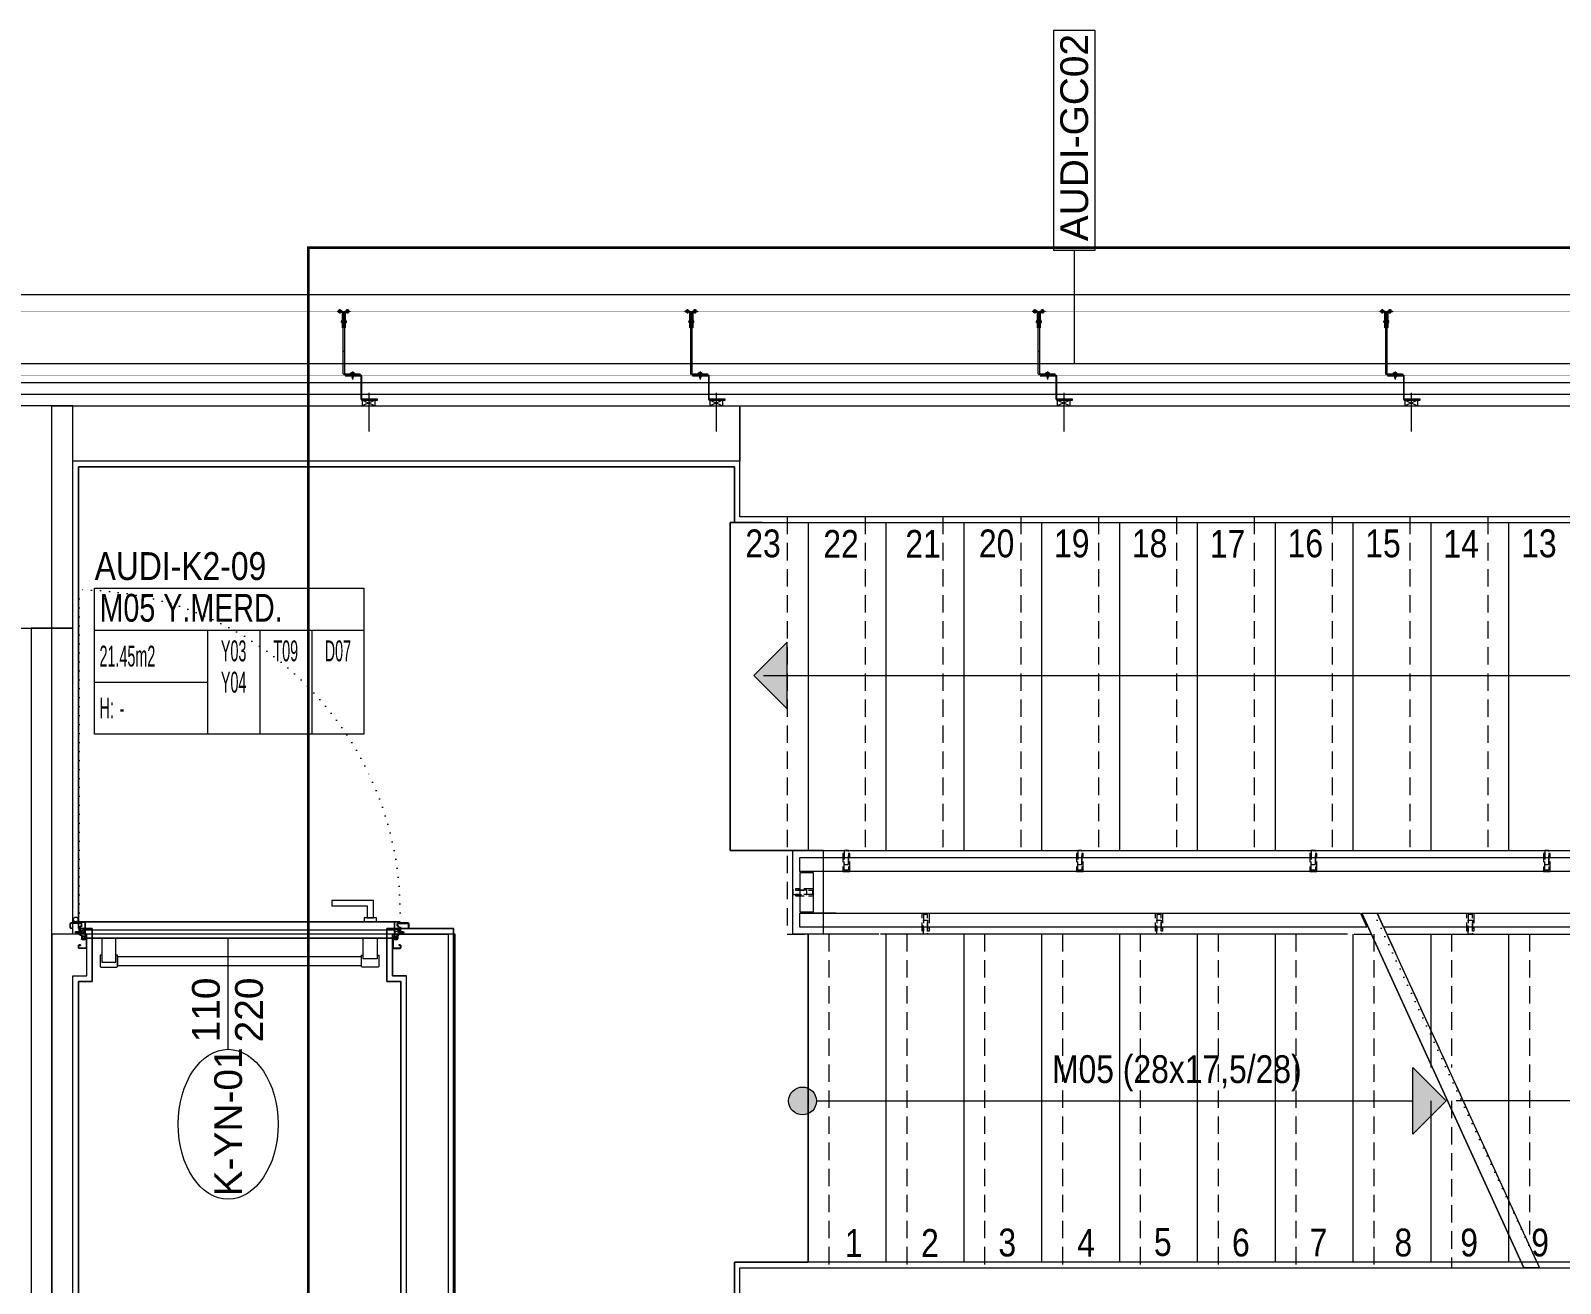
# Model space of a CAD drawing. Extents: x -1299 to 23780, y -3010 to 8106.
# Drawn here: x 15937 to 16488, y 2509 to 2960 of the extents above; entities that cross this region are included whole.
import ezdxf
from ezdxf.enums import TextEntityAlignment as Align

# ---------------------------------------------------------------- set-up
doc = ezdxf.new("R2010")
doc.units = 0
doc.header["$LTSCALE"] = 25
doc.header["$MEASUREMENT"] = 0
for name, pattern in [('DOT2', [0.125, 0, -0.125]), ('HIDDEN', [0.375, 0.25, -0.125]), ('HIDDEN2', [4.7625, 3.175, -1.5875])]:
    doc.linetypes.add(name, pattern=pattern)
doc.layers.get('0').update_dxf_attribs({"color": 9, "lineweight": 9})
for name, color, linetype, lineweight in [('00', 9, 'Continuous', 9), ('01', 9, 'Continuous', 9), ('06B', 9, 'Continuous', 9), ('06C', 9, 'Continuous', 9), ('06D', 9, 'Continuous', 9), ('10', 9, 'Continuous', 9), ('14', 9, 'Continuous', 9), ('19', 9, 'Continuous', 9), ('19D', 9, 'DOT2', 9), ('20', 9, 'DOT2', 9), ('21', 9, 'Continuous', 9), ('22', 8, 'Continuous', 9), ('33', 9, 'BATTING', 9), ('35', 9, 'Continuous', 9), ('40B', 9, 'Continuous', 9)]:
    doc.layers.add(name, color=color, linetype=linetype, lineweight=lineweight)
doc.styles.add('Arial', font='arial.ttf', dxfattribs={"height": 2.5})
doc.styles.add('MuuM_TEXT-STANDART', font='ARIALN.TTF')
doc.linetypes.add('BATTING', pattern='A,0.0001,-0.1,[134,ltypeshp.shx,S=0.1,R=0,X=-0.1,Y=0],-0.2,[134,ltypeshp.shx,S=0.1,R=180,X=0.1,Y=0],-0.1', length=0.4001)

# ---------------------------------------------------------------- blocks, each defined once
blk = doc.blocks.new('0_wallno')
blk.add_lwpolyline([(-7.84, 1.5), (7.94, 1.5), (7.94, -1.5), (-7.84, -1.5)], close=True)
blk.add_lwpolyline([(7.94, 0), (16.13, 0)])
at = {"style": 'Arial'}
blk.add_attdef('GENISLIK', text='', height=2, dxfattribs=at).set_placement((8.44, 0), align=Align.BOTTOM_LEFT)
blk.add_attdef('DUVARNO', text='', height=2, dxfattribs=at).set_placement((0, 0), align=Align.MIDDLE_CENTER)
blk.add_attdef('YUKSEKLIK', text='', height=2, dxfattribs=at).set_placement((8.44, -0.5), align=Align.TOP_LEFT)
blk = doc.blocks.new('0_doorno')
blk.add_lwpolyline([(4.5, 0), (12.5, 0)])
blk.add_ellipse((-0.89, 0), major_axis=(-5.39, 0), ratio=0.666667)
at = {"style": 'Arial'}
blk.add_attdef('YUKSEKLIK', text='', height=2, dxfattribs=at).set_placement((5, 12.3), align=Align.TOP_LEFT)
blk.add_attdef('KAPINO', text='', height=2, dxfattribs=at).set_placement((0, 0), align=Align.MIDDLE)
blk.add_attdef('GENISLIK', text='', height=2, dxfattribs=at).set_placement((5, -3.79), align=Align.BOTTOM_LEFT)
blk = doc.blocks.new('KAPI KODLARI 2. KAT')
at = {"layer": '22'}
ref = blk.add_blockref('0_wallno', (16312.73, 2920.66), dxfattribs=dict(at, xscale=-5, yscale=5, zscale=5, rotation=90))
ref.add_attrib('DUVARNO', 'AUDI-GC02', dxfattribs={"layer": '0', "height": 10, "rotation": 90, "style": 'Arial'}).set_placement((16312.73, 2921.4), align=Align.MIDDLE_CENTER)
ref = blk.add_blockref('0_doorno', (16008.38, 2571.06), dxfattribs=dict(at, xscale=5, yscale=5, zscale=5, rotation=90))
ref.add_attrib('KAPINO', 'K-YN-01', dxfattribs={"layer": '0', "height": 10, "rotation": 90, "style": 'Arial'}).set_placement((16008.38, 2567.48), align=Align.MIDDLE)
ref.add_attrib('GENISLIK', '110', dxfattribs={"layer": '0', "height": 10, "rotation": 90, "style": 'Arial'}).set_placement((16008.38, 2596.06), align=Align.BOTTOM_LEFT)
ref.add_attrib('YUKSEKLIK', '220', dxfattribs={"layer": '0', "height": 10, "rotation": 90, "style": 'Arial'}).set_placement((16010.88, 2596.06), align=Align.TOP_LEFT)
blk = doc.blocks.new('p-kolon_80x80')
blk.add_lwpolyline([(-40, -40), (40, -40), (40, 40), (-40, 40)], close=True)
blk = doc.blocks.new('*U11')
at = {"ltscale": 15}
for p, q in [((-24.9, 0.9), (-25.7, 0)), ((-24.9, -0.9), (-25.7, 0)), ((-22.9, 1.5), (-24.9, 0.9)), ((-22.9, 1.5), (-22.9, -1.5)), ((-21.2, -2.7), (-18.1, 2.8)), ((-21, -2.7), (-17.9, 2.7)), ((-19.7, -2.7), (-16.6, 2.8)), ((-19.5, -2.7), (-16.4, 2.7)), ((-18.5, 1.5), (-18.3, 2)), ((-18.2, -2.7), (-15.1, 2.8)), ((-18, -2.7), (-14.9, 2.7)), ((-17, 1.5), (-16.8, 2)), ((-16.7, -2.7), (-13.6, 2.8)), ((-16.5, -2.7), (-13.4, 2.7)), ((-15.5, 1.5), (-15.3, 2)), ((-15.2, -2.7), (-12.1, 2.8)), ((-15, -2.7), (-11.9, 2.7)), ((-14, 1.5), (-13.8, 2)), ((-13.7, -2.7), (-10.6, 2.8)), ((-13.5, -2.7), (-10.4, 2.7)), ((-12.5, 1.5), (-12.3, 2)), ((-12.2, -2.7), (-9.1, 2.8)), ((-12, -2.7), (-8.9, 2.7)), ((-11, 1.5), (-10.8, 2)), ((-10.7, -2.7), (-7.6, 2.8)), ((-10.5, -2.7), (-7.4, 2.7)), ((-9.5, 1.5), (-9.3, 2)), ((-9.2, -2.7), (-6.1, 2.8)), ((-9, -2.7), (-5.9, 2.7)), ((-8, 1.5), (-7.8, 2)), ((-7.7, -2.7), (-4.6, 2.8)), ((-7.5, -2.7), (-4.4, 2.7)), ((-6.5, 1.5), (-6.3, 2)), ((-6.2, -2.7), (-3.1, 2.8)), ((-6, -2.7), (-2.9, 2.7)), ((-5, 1.5), (-4.8, 2)), ((-4.7, -2.7), (-1.6, 2.8)), ((-4.5, -2.7), (-1.4, 2.7)), ((-3.5, 1.5), (-3.3, 2)), ((-2, 1.5), (-1.8, 2)), ((-0.5, 4.2), (-1.5, 1.5)), ((0, 0.5), (-0.6, 0.5)), ((-24.9, -0.9), (-22.9, -1.5)), ((-8.6, -1.5), (-22.9, -1.5)), ((-21.2, -2.7), (-20.9, -1.5)), ((-20.3, -1.5), (-19.1, -1.5)), ((-19.7, -2.7), (-19.4, -1.5)), ((-18.8, -1.5), (-17.6, -1.5)), ((-18.2, -2.7), (-17.9, -1.5)), ((-17.3, -1.5), (-16.1, -1.5)), ((-16.7, -2.7), (-16.4, -1.5)), ((-15.8, -1.5), (-14.6, -1.5)), ((-15.2, -2.7), (-14.9, -1.5)), ((-14.3, -1.5), (-13.1, -1.5)), ((-13.7, -2.7), (-13.4, -1.5)), ((-12.8, -1.5), (-11.6, -1.5)), ((-12.2, -2.7), (-11.9, -1.5)), ((-11.3, -1.5), (-10.1, -1.5)), ((-10.7, -2.7), (-10.4, -1.5)), ((-9.8, -1.5), (-8.6, -1.5)), ((-9.2, -2.7), (-8.9, -1.5)), ((-8.3, -1.5), (-7.1, -1.5)), ((-7.7, -2.7), (-7.4, -1.5)), ((-6.8, -1.5), (-5.6, -1.5)), ((-6.2, -2.7), (-5.9, -1.5)), ((-5.3, -1.5), (-4.1, -1.5)), ((-4.7, -2.7), (-4.4, -1.5)), ((-3.8, -1.5), (-2.1, -1.5)), ((-0.5, -4.2), (-1.5, -1.5)), ((0, -0.5), (-0.6, -0.5))]:
    blk.add_line(p, q, dxfattribs=at)
for p, q in [((-6.9, 1.5), (-22.9, 1.5)), ((-17.4, 1.5), (-18.6, 1.5)), ((-15.9, 1.5), (-17.1, 1.5)), ((-14.4, 1.5), (-15.6, 1.5)), ((-12.9, 1.5), (-14.1, 1.5)), ((-11.4, 1.5), (-12.6, 1.5)), ((-9.9, 1.5), (-11.1, 1.5)), ((-8.4, 1.5), (-9.6, 1.5)), ((-6.9, 1.5), (-8.1, 1.5)), ((-5.4, 1.5), (-6.6, 1.5)), ((-3.9, 1.5), (-5.1, 1.5)), ((-2.4, 1.5), (-3.6, 1.5)), ((-1.5, 1.5), (-2.1, 1.5)), ((0, 0.5), (0, 4.1)), ((-1.5, -1.5), (-2.1, -1.5)), ((0, -0.5), (0, -4.1))]:
    blk.add_line(p, q)
for centre, radius, start, end in [((-26, 3.9), 3.92, 274.361, 322.10246), ((-26, -3.9), 3.92, 37.89754, 85.639), ((-18, 2.8), 0.0971, 330.32042, 150.32042), ((-16.5, 2.8), 0.0971, 330.32042, 150.32042), ((-15, 2.8), 0.0971, 330.32042, 150.32042), ((-13.5, 2.8), 0.0971, 330.32042, 150.32042), ((-12, 2.8), 0.0971, 330.32042, 150.32042), ((-10.5, 2.8), 0.0971, 330.32042, 150.32042), ((-9, 2.8), 0.0971, 330.32042, 150.32042), ((-7.5, 2.8), 0.0971, 330.32042, 150.32042), ((-6, 2.8), 0.0971, 330.32042, 150.32042), ((-4.5, 2.8), 0.0971, 330.32042, 150.32042), ((-3, 2.8), 0.0971, 330.32042, 150.32042), ((-1.5, 2.8), 0.0971, 330.32042, 150.32042), ((-0.6, 0), 0.486, 90, 270), ((-0.3, 4.1), 0.25, 0, 150.08641), ((-21.1, -2.7), 0.0971, 150.32042, 330.32042), ((-19.6, -2.7), 0.0971, 150.32042, 330.32042), ((-18.1, -2.7), 0.0971, 150.32042, 330.32042), ((-16.6, -2.7), 0.0971, 150.32042, 330.32042), ((-15.1, -2.7), 0.0971, 150.32042, 330.32042), ((-13.6, -2.7), 0.0971, 150.32042, 330.32042), ((-12.1, -2.7), 0.0971, 150.32042, 330.32042), ((-10.6, -2.7), 0.0971, 150.32042, 330.32042), ((-9.1, -2.7), 0.0971, 150.32042, 330.32042), ((-7.6, -2.7), 0.0971, 150.32042, 330.32042), ((-6.1, -2.7), 0.0971, 150.32042, 330.32042), ((-4.6, -2.7), 0.0971, 150.32042, 330.32042), ((-0.3, -4.1), 0.25, 209.91359, 0)]:
    blk.add_arc(centre, radius, start, end, dxfattribs=at)
blk = doc.blocks.new('conta')
at = {"ltscale": 10}
for p, q in [((-2649.88, 5344.46), (-2649.78, 5344.3)), ((-2649.87, 5345.53), (-2649.81, 5345.61)), ((-2649.78, 5344.3), (-2649.74, 5344.3)), ((-2649.72, 5345.4), (-2649.28, 5345.4)), ((-2649.25, 5345.41), (-2649.09, 5345.51)), ((-2648.83, 5344.87), (-2648.56, 5345.24)), ((-2648.77, 5345.12), (-2648.63, 5345.3)), ((-2648.56, 5345.31), (-2648.56, 5345.31)), ((-2648.97, 5344.05), (-2648.78, 5343.8)), ((-2648.87, 5344.09), (-2648.7, 5343.86)), ((-2648.71, 5343.79), (-2648.71, 5343.79))]:
    blk.add_line(p, q, dxfattribs=at)
for centre, radius, start, end in [((-2653.03, 5345), 3.19, 350.46739, 8.93723), ((-2649.87, 5344.47), 0.02, 170.46739, 213.74513), ((-2649.83, 5345.5), 0.05, 140.63452, 188.93723), ((-2649.74, 5345.58), 0.0696, 22.24275, 159.25804), ((-2650.94, 5345.01), 1.24, 340.33821, 16.77718), ((-2649.74, 5344.58), 0.03, 160.33821, 273.26661), ((-2649.72, 5345.37), 0.03, 90, 196.77718), ((-2649.56, 5341.55), 3.01, 80.43616, 93.26661), ((-2649.28, 5345.45), 0.05, 270, 303.00619), ((-2649.22, 5344.14), 0.231, 353.95711, 81.90038), ((-2649.08, 5345.49), 0.03, 4.79721, 123.00619), ((-2649.06, 5344.54), 0.03, 260.43616, 338.70659), ((-2650.22, 5344.99), 1.27, 338.70659, 23.04177), ((-2649.01, 5345.57), 0.05, 18.79511, 42.1429), ((-2651.17, 5344.83), 2.33, 7.58966, 18.79511), ((-2658.2, 5345.19), 9.36, 353.68569, 357.8537), ((-2648.81, 5345.15), 0.05, 187.58966, 322.73473), ((-2648.79, 5344.84), 0.05, 142.73473, 180.2669), ((-2648.59, 5345.27), 0.05, 52.73473, 142.73473), ((-2648.59, 5345.27), 0.05, 322.73473, 52.73473), ((-2648.89, 5344.11), 0.1, 173.95711, 217.26527), ((-2648.79, 5344.15), 0.1, 173.68569, 217.26527), ((-2648.74, 5343.83), 0.05, 217.26527, 307.26527), ((-2648.74, 5343.83), 0.05, 307.26527, 37.26527)]:
    blk.add_arc(centre, radius, start, end, dxfattribs=at)
for points, knots in [([(-2649.74, 5344.31), (-2649.74, 5344.34), (-2649.7, 5344.52), (-2649.59, 5344.33), (-2649.34, 5344.36), (-2649.23, 5344.37), (-2649.18, 5344.37)], [0, 0, 0, 0, 0.1008757, 0.3841126, 0.5436166, 0.6906785, 0.6906785, 0.6906785, 0.6906785]), ([(-2648.98, 5345.6), (-2649, 5345.63), (-2649.09, 5345.71), (-2649.23, 5345.44), (-2649.32, 5345.74), (-2649.39, 5345.46), (-2649.51, 5345.75), (-2649.59, 5345.5), (-2649.65, 5345.57), (-2649.68, 5345.61)], [0.0086373, 0.0086373, 0.0086373, 0.0086373, 0.1097304, 0.3133405, 0.4430081, 0.5658764, 0.7165186, 0.8527974, 0.9648495, 0.9648495, 0.9648495, 0.9648495])]:
    blk.add_open_spline(points, degree=3, knots=knots, dxfattribs=at)
blk = doc.blocks.new('p-yn_sackasa')
at = {"layer": '10', "linetype": 'Continuous'}
for p, q in [((0, 6.16), (0, 6.9)), ((0.01, 6.9), (0.01, 6.15)), ((0.14, 6.9), (0.14, 6.16)), ((0.15, 6.9), (0.15, 6.16)), ((2.69, 7.16), (0.26, 7.16)), ((2.69, 7.15), (0.26, 7.15)), ((2.69, 7.02), (0.26, 7.02)), ((0.26, 7.01), (2.69, 7.01)), ((0.26, 6.05), (0.76, 6.05)), ((0.75, 6.04), (0.26, 6.04)), ((0.26, 5.91), (0.75, 5.91)), ((0.76, 5.9), (0.26, 5.9)), ((0.75, 5.91), (0.75, 6.04)), ((0.76, 5.9), (0.76, 6.05)), ((2.8, 3.29), (2.8, 6.9)), ((2.81, 3.29), (2.81, 6.9)), ((2.94, 3.29), (2.94, 6.9)), ((2.95, 3.29), (2.95, 6.9)), ((-2.19, 0), (-2.19, -0.15)), ((0.67, -0.71), (0.67, 2.27)), ((0.69, -0.71), (0.69, 2.27)), ((0.81, -0.71), (0.81, 2.27)), ((0.83, -0.71), (0.83, 2.27)), ((0.92, 2.33), (0.95, 2.32)), ((0.93, 2.34), (0.95, 2.33)), ((1.01, 2.46), (0.99, 2.47)), ((0.99, 2.46), (1.01, 2.45)), ((1.11, 2.52), (1.11, 3.73)), ((1.12, 2.52), (1.12, 3.73)), ((1.25, 3.73), (1.25, 2.52)), ((1.26, 2.52), (1.26, 3.73)), ((1.37, 3.98), (2.49, 3.98)), ((2.49, 3.97), (1.37, 3.97)), ((1.37, 3.84), (2.49, 3.84)), ((2.49, 3.83), (1.37, 3.83)), ((2.6, 3.69), (2.5, 3.36)), ((2.51, 3.35), (2.61, 3.69)), ((2.73, 3.65), (2.63, 3.32)), ((2.74, 3.64), (2.64, 3.31)), ((-2.95, -0.25), (-2.95, -1.75)), ((-2.94, -1.75), (-2.94, -0.25)), ((-2.81, -0.25), (-2.81, -1.75)), ((-2.8, -0.25), (-2.8, -1.75)), ((-2.19, 0), (-2.7, 0)), ((-2.2, -0.01), (-2.7, -0.01)), ((-2.2, -0.14), (-2.7, -0.14)), ((-2.19, -0.15), (-2.7, -0.15)), ((1.01, -1.85), (-2.7, -1.85)), ((1.01, -1.86), (-2.7, -1.86)), ((-2.7, -1.99), (1.01, -1.99)), ((1.01, -2), (-2.7, -2)), ((-2.2, -0.14), (-2.2, -0.01)), ((0.92, -0.77), (0.95, -0.76)), ((0.93, -0.78), (0.95, -0.77)), ((0.99, -0.89), (1.01, -0.88)), ((1.01, -0.89), (0.99, -0.91)), ((1.11, -0.96), (1.11, -1.75)), ((1.12, -0.96), (1.12, -1.75)), ((1.25, -0.96), (1.25, -1.75)), ((1.26, -0.96), (1.26, -1.75))]:
    blk.add_line(p, q, dxfattribs=at)
for points in [[(0.15, 2.14), (0.67, 2.14), (0.67, -0.54), (0.15, -0.54)], [(0.15, 2.14), (0.41, 2.14), (0.41, -0.54), (0.15, -0.54)]]:
    blk.add_lwpolyline(points, close=True, dxfattribs=at)
for centre, radius, start, end in [((0.26, 6.9), 0.261, 90, 180), ((0.26, 6.16), 0.261, 180, 270), ((0.26, 6.9), 0.249, 90, 180), ((0.26, 6.16), 0.249, 181.345, 271.3502), ((0.26, 6.9), 0.122, 90, 180), ((0.26, 6.16), 0.122, 180, 270), ((0.26, 6.9), 0.11, 90, 180), ((0.26, 6.16), 0.11, 180, 270), ((2.69, 6.9), 0.261, 0, 90), ((2.69, 6.9), 0.249, 0, 90), ((2.69, 6.9), 0.122, 0, 90), ((2.69, 6.9), 0.11, 0, 90), ((0.89, 2.27), 0.219, 63.2153, 180), ((0.89, 2.27), 0.206, 63.2169, 180), ((0.89, 2.27), 0.0801, 63.215, 180), ((0.89, 2.27), 0.0674, 63.2144, 180), ((1.04, 2.52), 0.206, 243.2197, 0), ((1.04, 2.52), 0.219, 243.2148, 0), ((1.04, 2.52), 0.0801, 243.2203, 0), ((1.04, 2.52), 0.0674, 243.2129, 0), ((1.37, 3.73), 0.253, 90, 180), ((1.37, 3.73), 0.24, 90, 180), ((1.37, 3.73), 0.114, 90, 180), ((1.37, 3.73), 0.101, 90, 180), ((2.49, 3.72), 0.261, 342.8602, 90), ((2.49, 3.72), 0.249, 342.8613, 90), ((2.49, 3.72), 0.122, 342.8607, 90), ((2.49, 3.72), 0.11, 342.8621, 90), ((2.72, 3.29), 0.232, 162.8601, 0), ((2.72, 3.29), 0.219, 162.8613, 0), ((2.72, 3.29), 0.0927, 162.8605, 0), ((2.72, 3.29), 0.0801, 162.8624, 0), ((-2.7, -0.25), 0.253, 90, 180), ((-2.7, -1.75), 0.253, 180, 270), ((-2.7, -0.25), 0.24, 90, 180), ((-2.7, -1.75), 0.24, 180, 270), ((-2.7, -0.25), 0.114, 90, 180), ((-2.7, -1.75), 0.114, 180, 270), ((-2.7, -0.25), 0.101, 90, 180), ((-2.7, -1.75), 0.101, 180, 270), ((0.89, -0.71), 0.219, 180, 296.785), ((0.89, -0.71), 0.206, 180, 296.7851), ((0.89, -0.71), 0.0801, 180, 296.785), ((0.89, -0.71), 0.0674, 180, 180.5245), ((0.89, -0.71), 0.0674, 180, 296.7871), ((1.04, -0.96), 0.219, 0, 116.7854), ((1.04, -0.96), 0.206, 0, 116.7836), ((1.04, -0.96), 0.0801, 0, 116.7811), ((1.04, -0.96), 0.0674, 0, 116.7871), ((1.01, -1.75), 0.114, 270, 0), ((1.01, -1.75), 0.24, 270, 0), ((1.01, -1.75), 0.101, 270, 0), ((1.01, -1.75), 0.253, 270, 0)]:
    blk.add_arc(centre, radius, start, end, dxfattribs=at)
at = {"layer": '10', "xscale": 0.0842696629213483, "yscale": 0.0842696629213483, "zscale": 0.0842696629213483}
blk.add_blockref('*U11', (0.95, 1.35), dxfattribs=at)
at = {"layer": '14', "xscale": -0.7887640449438696, "yscale": 0.7887640449438696, "zscale": 0.7887640449438204, "rotation": 90}
blk.add_blockref('conta', (4217.78, -2086.42), dxfattribs=at)
blk = doc.blocks.new('*U425')
at = {"layer": '06D'}
for points in [[(12.5, 9.56), (11.87, 9.56), (11.87, 13.56, -0.414214), (12.25, 13.93), (17.75, 13.93, -0.414214), (18.12, 13.56), (18.12, 9.56), (17.5, 9.56)], [(111.5, 9.56), (112.12, 9.56), (112.12, 13.56, 0.414214), (111.75, 13.93), (106.25, 13.93, 0.414214), (105.87, 13.56), (105.87, 9.56), (106.5, 9.56)]]:
    blk.add_lwpolyline(points, format="xyb", dxfattribs=at)
for points in [[(105.87, 13.31), (18.12, 13.31), (18.12, 10.18), (105.87, 10.18)], [(111.5, 12.06), (106.5, 12.06), (106.5, 3.44), (111.5, 3.44)], [(12.5, 10.94), (17.5, 10.94), (17.5, 3.44), (12.5, 3.44)]]:
    blk.add_lwpolyline(points, close=True, dxfattribs=at)
for points in [[(12.8, -2.56), (12.8, -3.81), (17.2, -3.81), (17.2, -2.56), (12.8, -2.56)], [(13.87, -3.81), (13.87, -10.06), (28.87, -10.06), (28.87, -8.19), (16.12, -8.19), (16.12, -8.19), (16.12, -3.81), (13.87, -3.81)]]:
    blk.add_lwpolyline(points, dxfattribs=at)
at = {"layer": '10', "ltscale": 10}
for p, q in [((5, 0.68), (6, 1.33)), ((5, 0.68), (6, 1.33)), ((6, 0.28), (5, 0.28)), ((6, 0.28), (5, 0.28)), ((6, 0.08), (5, 0.08)), ((6, 0.08), (5, 0.08)), ((6, 1.76), (6, 1.33)), ((6.3, 1.76), (6, 1.76)), ((6, 1.76), (6, 1.33)), ((6.3, 1.76), (6, 1.76)), ((6, 1.33), (6, -0.17)), ((6, 1.33), (6, -0.17)), ((6.3, -2.19), (6.3, 3.34)), ((6.3, 1.33), (6.3, 1.76)), ((6.3, 1.33), (6.3, 1.76)), ((6.3, -0.17), (6.3, 1.33)), ((6.3, -0.17), (6.3, 1.33)), ((117.6, 3.44), (6.4, 3.44)), ((6.45, -2.29), (6.45, 3.24)), ((117.5, 3.29), (6.5, 3.29)), ((117.55, -2.29), (117.55, 3.24)), ((117.7, -2.19), (117.7, 3.34)), ((117.7, 1.76), (117.7, 0.26)), ((118, 1.76), (117.7, 1.76)), ((117.7, 0.26), (117.7, -0.17)), ((118, 0.26), (118, 1.76)), ((118, 1.51), (119, 1.51)), ((118, 1.31), (119, 1.31)), ((119, 0.91), (118, 0.26)), ((118, -0.17), (118, 0.26)), ((4.3, -2.46), (4.3, -2.34)), ((4.4, -2.24), (6.25, -2.24)), ((119.6, -2.56), (4.4, -2.56)), ((4.45, -2.41), (4.45, -2.39)), ((4.45, -2.39), (6.35, -2.39)), ((119.54, -2.41), (4.45, -2.41)), ((6, -0.17), (6.3, -0.17)), ((6, -0.17), (6.3, -0.17)), ((119.54, -2.39), (117.65, -2.39)), ((117.7, -0.17), (118, -0.17)), ((119.6, -2.24), (117.75, -2.24)), ((119.55, -2.41), (119.55, -2.39)), ((119.7, -2.46), (119.7, -2.34)), ((120.84, -2), (120.84, -2.43)), ((120.84, -2), (120.84, -2.43)), ((121.05, -2), (121.05, -2.43)), ((121.05, -2), (121.05, -2.43)), ((121.22, -2.16), (121.05, -2.16)), ((121.22, -2.16), (121.05, -2.16)), ((121.22, -2.16), (121.22, -2.29)), ((121.22, -2.16), (121.22, -2.29)), ((121.6, -2.73), (121.73, -2.62)), ((121.6, -2.73), (121.73, -2.62))]:
    blk.add_line(p, q, dxfattribs=at)
blk.add_circle((120.95, -3.26), 0.843, dxfattribs=at)
blk.add_circle((120.95, -3.26), 0.843, dxfattribs=at)
for centre, radius, start, end in [((6.44, 3.3), 0.141, 104.9271, 165.0729), ((117.5, 3.24), 0.05, 0, 90), ((117.6, 3.34), 0.1, 0, 90), ((4.4, -2.34), 0.1, 90, 180), ((4.4, -2.46), 0.1, 180, 270), ((4.45, -2.39), 0.005, 90, 180), ((4.45, -2.41), 0.005, 180, 270), ((6.25, -2.19), 0.05, 270, 0), ((6.35, -2.29), 0.1, 270, 0), ((117.65, -2.29), 0.1, 180, 270), ((117.75, -2.19), 0.05, 180, 270), ((119.54, -2.39), 0.005, 0, 90), ((119.54, -2.41), 0.005, 270, 360), ((119.6, -2.34), 0.1, 0, 90), ((119.6, -2.46), 0.1, 270, 0), ((120.42, -2.26), 0.302, 285.5524, 60.0315), ((120.42, -2.26), 0.302, 285.5524, 60.0315), ((120.42, -2.26), 0.428, 336.352, 37.621), ((120.42, -2.26), 0.428, 336.352, 37.621), ((120.95, -3.26), 1.01, 39.4092, 74.2861), ((120.95, -3.26), 1.01, 39.4092, 74.2861)]:
    blk.add_arc(centre, radius, start, end, dxfattribs=at)
at = {"layer": '20'}
blk.add_lwpolyline([(119.7, -2.4), (119.7, -121.8, -0.421209), (4.3, -2.4, 1)], format="xyb", dxfattribs=at)
at = {"layer": '33', "ltscale": 0.25}
blk.add_lwpolyline([(117.55, 0.48), (6.45, 0.48)], dxfattribs=at)
blk.add_blockref('p-yn_sackasa', (4, 0))
at = {"xscale": -1}
blk.add_blockref('p-yn_sackasa', (120, 0), dxfattribs=at)
blk = doc.blocks.new('0_roomno2-flat-2')
at = {"layer": '21'}
blk.add_lwpolyline([(96.88, -52.5), (0, -52.5), (0, 0), (96.88, 0)], close=True, dxfattribs=at)
for points in [[(0, -15), (96.88, -15)], [(40.62, -15), (40.62, -52.5)], [(59.38, -15), (59.38, -52.5)], [(78.12, -15), (78.12, -52.5)], [(0, -33.75), (40.62, -33.75)]]:
    blk.add_lwpolyline(points, dxfattribs=at)
at = {"layer": '21', "style": 'MuuM_TEXT-STANDART', "width": 0.6}
blk.add_text('H:', height=7.5, dxfattribs=at).set_placement((1.75, -43.04), align=Align.MIDDLE_LEFT)
at = {"layer": '21', "style": 'Arial'}
blk.add_attdef('ODANO', (0, 5.85), '', height=10, dxfattribs=at)
blk.add_attdef('MEKANADI', text='', height=10, dxfattribs=at).set_placement((1.75, -15), align=Align.BOTTOM_LEFT)
at = {"layer": '21', "style": 'MuuM_TEXT-STANDART', "width": 0.6}
for tag, p in [('M2', (1.75, -24.38)), ('TEMIZTAVANYUKSEKLIGI', (9, -43.04))]:
    blk.add_attdef(tag, text='', height=7.5, dxfattribs=at).set_placement(p, align=Align.MIDDLE_LEFT)
for tag, p in [('YER01', (50, -22.5)), ('TAVAN01', (68.75, -22.5)), ('DUVAR01', (87.5, -22.5)), ('YER02', (50, -33.75)), ('TAVAN02', (68.75, -33.75)), ('DUVAR02', (87.5, -33.75)), ('YER03', (50, -45)), ('TAVAN03', (68.75, -45)), ('DUVAR03', (87.5, -45))]:
    blk.add_attdef(tag, text='', height=7.5, dxfattribs=at).set_placement(p, align=Align.MIDDLE_CENTER)
blk = doc.blocks.new('p- alum kaplama profil')
at = {"lineweight": 13}
blk.add_lwpolyline([(7.12, 12.59), (7.12, 26.49)], dxfattribs=at)
at = {"lineweight": 5}
blk.add_lwpolyline([(9.44, 15.16), (4.79, 15.16), (4.79, 17.16), (9.44, 17.16)], close=True, dxfattribs=at)
for points in [[(4.79, 15.16), (9.44, 17.16)], [(9.44, 15.16), (4.79, 17.16)]]:
    blk.add_lwpolyline(points, dxfattribs=at)
at = {"lineweight": 18}
blk.add_lwpolyline([(4.09, 6.16), (-1.41, 6.16), (-1.41, 6.46), (4.09, 6.46, 0.414214), (4.29, 6.66), (4.29, 14.66, -0.414214), (4.79, 15.16), (10.29, 15.16), (10.29, 14.86), (4.79, 14.86, 0.414214), (4.59, 14.66), (4.59, 6.66, -0.414214)], format="xyb", close=True, dxfattribs=at)
blk.add_lwpolyline([(-2.06, 5.56), (-2.06, -2.34), (-2.06, -15.69), (-1.66, -15.69), (-1.66, -2.34), (-1.66, 5.56), (-1.66, 5.56), (-1.66, 5.57), (-1.66, 5.57), (-1.66, 5.58), (-1.66, 5.58), (-1.65, 5.59), (-1.65, 5.59), (-1.65, 5.59), (-1.65, 5.6), (-1.65, 5.6), (-1.64, 5.61), (-1.64, 5.61), (-1.64, 5.62), (-1.64, 5.62), (-1.63, 5.62), (-1.63, 5.63), (-1.63, 5.63), (-1.62, 5.63), (-1.62, 5.64), (-1.61, 5.64), (-1.61, 5.64), (-1.61, 5.64), (-1.6, 5.65), (-1.6, 5.65), (-1.59, 5.65), (-1.59, 5.65), (-1.58, 5.65), (-1.58, 5.65), (-1.57, 5.66), (-1.57, 5.66), (-1.56, 5.66), (-1.56, 5.66), (3.94, 5.66), (3.94, 6.06), (-1.56, 6.06), (-1.58, 6.06), (-1.61, 6.05), (-1.63, 6.05), (-1.66, 6.05), (-1.68, 6.04), (-1.7, 6.03), (-1.73, 6.03), (-1.75, 6.02), (-1.77, 6.01), (-1.79, 6), (-1.82, 5.99), (-1.84, 5.97), (-1.86, 5.96), (-1.88, 5.94), (-1.89, 5.93), (-1.91, 5.91), (-1.93, 5.89), (-1.95, 5.87), (-1.96, 5.85), (-1.97, 5.83), (-1.99, 5.81), (-2, 5.79), (-2.01, 5.77), (-2.02, 5.75), (-2.03, 5.72), (-2.04, 5.7), (-2.04, 5.68), (-2.05, 5.65), (-2.05, 5.63), (-2.06, 5.61), (-2.06, 5.58)], close=True)
blk.add_lwpolyline([(-1.66, -2.34), (-2.06, -2.34)])
for points in [[(-2.36, -10.84), (-2.36, -16.39), (-2.36, -16.39, -0.414214), (-2.51, -16.54), (-2.51, -16.54), (-4.06, -16.54), (-4.06, -16.84), (-2.51, -16.84), (-2.51, -16.84, 0.414214), (-2.06, -16.39), (-2.06, -10.84)], [(-1.36, -10.84), (-1.66, -10.84), (-1.66, -16.39, 0.414214), (-1.21, -16.84), (-1.21, -16.84), (0.34, -16.84), (0.34, -16.54), (-1.21, -16.54), (-1.21, -16.54, -0.414214), (-1.36, -16.39), (-1.36, -16.39)]]:
    blk.add_lwpolyline(points, format="xyb", close=True)
for points in [[(0.67, 5.66, -10), (1.91, 5.66, -10)], [(0.67, 5.66, -10), (0.67, 5.64, -10), (0.67, 5.62, -10), (0.67, 5.6, -10), (0.68, 5.58, -10), (0.68, 5.56, -10), (0.69, 5.54, -10), (0.69, 5.52, -10), (0.7, 5.5, -10), (0.7, 5.48, -10), (0.71, 5.46, -10), (0.72, 5.45, -10), (0.73, 5.43, -10), (0.74, 5.41, -10), (0.75, 5.4, -10), (0.76, 5.38, -10), (0.77, 5.36, -10), (0.79, 5.35, -10), (0.8, 5.33, -10), (0.81, 5.32, -10), (0.83, 5.31, -10), (0.84, 5.29, -10), (0.86, 5.28, -10), (0.87, 5.27, -10), (0.89, 5.26, -10), (0.91, 5.25, -10), (0.92, 5.24, -10), (0.94, 5.23, -10), (0.96, 5.22, -10), (0.98, 5.21, -10), (1, 5.21, -10), (1.02, 5.2, -10), (1.03, 5.2, -10)], [(0.96, 5.66, -10), (0.97, 5.66, -10), (0.97, 5.66, -10), (0.97, 5.66, -10), (0.98, 5.66, -10), (0.98, 5.66, -10), (0.99, 5.66, -10), (0.99, 5.66, -10), (1, 5.66, -10), (1, 5.67, -10), (1, 5.67, -10), (1.01, 5.67, -10), (1.01, 5.67, -10), (1.01, 5.67, -10), (1.02, 5.68, -10), (1.02, 5.68, -10), (1.02, 5.68, -10), (1.03, 5.69, -10), (1.03, 5.69, -10), (1.03, 5.69, -10), (1.04, 5.7, -10), (1.04, 5.7, -10), (1.04, 5.7, -10), (1.04, 5.71, -10), (1.04, 5.71, -10), (1.05, 5.72, -10), (1.05, 5.72, -10), (1.05, 5.72, -10), (1.05, 5.73, -10), (1.05, 5.73, -10), (1.05, 5.74, -10), (1.05, 5.74, -10), (1.05, 5.75, -10)], [(1.61, 6.87, -10), (0.98, 6.96, -10)], [(1.33, 5.85, -10), (0.98, 5.88, -10)], [(1.56, 7.05, -10), (1.02, 7.13, -10)], [(1.05, 6.91, -10), (1.29, 7.56, -10)], [(1.05, 5.83, -10), (1.05, 6.01, -10)], [(1.05, 5.75, -10), (1.05, 5.83, -10)], [(1.29, 4.93, -10), (1.29, 7.8, -10)], [(1.53, 6.82, -10), (1.29, 7.56, -10)], [(1.29, 6.16, -10), (1.29, 6.26, -10)], [(1.53, 5.75, -10), (1.53, 5.92, -10)], [(1.53, 5.75, -10), (1.53, 5.74, -10), (1.53, 5.74, -10), (1.53, 5.73, -10), (1.53, 5.73, -10), (1.53, 5.72, -10), (1.54, 5.72, -10), (1.54, 5.72, -10), (1.54, 5.71, -10), (1.54, 5.71, -10), (1.54, 5.7, -10), (1.54, 5.7, -10), (1.55, 5.7, -10), (1.55, 5.69, -10), (1.55, 5.69, -10), (1.55, 5.69, -10), (1.56, 5.68, -10), (1.56, 5.68, -10), (1.56, 5.68, -10), (1.57, 5.67, -10), (1.57, 5.67, -10), (1.58, 5.67, -10), (1.58, 5.67, -10), (1.58, 5.67, -10), (1.59, 5.66, -10), (1.59, 5.66, -10), (1.6, 5.66, -10), (1.6, 5.66, -10), (1.6, 5.66, -10), (1.61, 5.66, -10), (1.61, 5.66, -10), (1.62, 5.66, -10), (1.62, 5.66, -10)], [(1.55, 5.2, -10), (1.57, 5.2, -10), (1.59, 5.21, -10), (1.6, 5.21, -10), (1.62, 5.22, -10), (1.64, 5.23, -10), (1.66, 5.24, -10), (1.68, 5.25, -10), (1.69, 5.26, -10), (1.71, 5.27, -10), (1.73, 5.28, -10), (1.74, 5.29, -10), (1.76, 5.31, -10), (1.77, 5.32, -10), (1.78, 5.33, -10), (1.8, 5.35, -10), (1.81, 5.36, -10), (1.82, 5.38, -10), (1.83, 5.4, -10), (1.84, 5.41, -10), (1.85, 5.43, -10), (1.86, 5.45, -10), (1.87, 5.46, -10), (1.88, 5.48, -10), (1.89, 5.5, -10), (1.89, 5.52, -10), (1.9, 5.54, -10), (1.9, 5.56, -10), (1.9, 5.58, -10), (1.91, 5.6, -10), (1.91, 5.62, -10), (1.91, 5.64, -10), (1.91, 5.66, -10)], [(1.03, 5.2, -10), (1.04, 5.2, -10), (1.05, 5.19, -10), (1.05, 5.19, -10), (1.06, 5.19, -10), (1.06, 5.19, -10), (1.07, 5.19, -10), (1.07, 5.19, -10), (1.08, 5.19, -10), (1.08, 5.19, -10), (1.09, 5.19, -10), (1.09, 5.18, -10), (1.1, 5.18, -10), (1.1, 5.18, -10), (1.11, 5.18, -10), (1.11, 5.18, -10), (1.12, 5.18, -10), (1.12, 5.18, -10), (1.13, 5.18, -10), (1.13, 5.18, -10), (1.14, 5.18, -10), (1.15, 5.18, -10), (1.15, 5.18, -10), (1.16, 5.17, -10), (1.16, 5.17, -10), (1.17, 5.17, -10), (1.17, 5.17, -10), (1.18, 5.17, -10), (1.18, 5.17, -10), (1.19, 5.17, -10), (1.19, 5.17, -10), (1.2, 5.17, -10), (1.2, 5.17, -10)], [(1.2, 5.17, -10), (1.2, 5.2, -10)], [(1.38, 5.2, -10), (1.2, 5.2, -10)], [(1.38, 5.17, -10), (1.38, 5.2, -10)], [(1.38, 5.17, -10), (1.38, 5.17, -10), (1.39, 5.17, -10), (1.39, 5.17, -10), (1.4, 5.17, -10), (1.41, 5.17, -10), (1.41, 5.17, -10), (1.42, 5.17, -10), (1.42, 5.17, -10), (1.43, 5.17, -10), (1.43, 5.18, -10), (1.44, 5.18, -10), (1.44, 5.18, -10), (1.45, 5.18, -10), (1.45, 5.18, -10), (1.46, 5.18, -10), (1.46, 5.18, -10), (1.47, 5.18, -10), (1.47, 5.18, -10), (1.48, 5.18, -10), (1.48, 5.18, -10), (1.49, 5.18, -10), (1.5, 5.19, -10), (1.5, 5.19, -10), (1.51, 5.19, -10), (1.51, 5.19, -10), (1.52, 5.19, -10), (1.52, 5.19, -10), (1.53, 5.19, -10), (1.53, 5.19, -10), (1.54, 5.19, -10), (1.54, 5.2, -10), (1.55, 5.2, -10)], [(-2.85, -16.54, 0), (-2.86, -16.51, 0), (-2.87, -16.47, 0), (-2.89, -16.44, 0), (-2.91, -16.41, 0), (-2.93, -16.38, 0), (-2.96, -16.35, 0), (-2.98, -16.33, 0), (-3.01, -16.31, 0), (-3.04, -16.29, 0), (-3.07, -16.27, 0), (-3.11, -16.25, 0), (-3.14, -16.24, 0), (-3.18, -16.23, 0), (-3.21, -16.22, 0), (-3.25, -16.22, 0), (-3.29, -16.22, 0), (-3.32, -16.22, 0), (-3.36, -16.22, 0), (-3.39, -16.23, 0), (-3.43, -16.24, 0), (-3.46, -16.25, 0), (-3.5, -16.27, 0), (-3.53, -16.29, 0), (-3.56, -16.31, 0), (-3.59, -16.33, 0), (-3.61, -16.35, 0), (-3.64, -16.38, 0), (-3.66, -16.41, 0), (-3.68, -16.44, 0), (-3.7, -16.47, 0), (-3.71, -16.51, 0), (-3.73, -16.54, 0)], [(-3.29, -17.54, 0), (-3.29, -16.04, 0)], [(-2.86, -13.04, 0), (-0.86, -13.04, 0)], [(-2.36, -12.52, 0), (-2.4, -12.53, 0), (-2.43, -12.56, 0), (-2.47, -12.58, 0), (-2.5, -12.6, 0), (-2.53, -12.63, 0), (-2.56, -12.66, 0), (-2.59, -12.69, 0), (-2.61, -12.73, 0), (-2.63, -12.76, 0), (-2.65, -12.8, 0), (-2.67, -12.84, 0), (-2.68, -12.88, 0), (-2.69, -12.92, 0), (-2.7, -12.96, 0), (-2.71, -13, 0), (-2.71, -13.04, 0), (-2.71, -13.08, 0), (-2.7, -13.13, 0), (-2.69, -13.17, 0), (-2.68, -13.21, 0), (-2.67, -13.25, 0), (-2.65, -13.28, 0), (-2.63, -13.32, 0), (-2.61, -13.36, 0), (-2.59, -13.39, 0), (-2.56, -13.42, 0), (-2.53, -13.45, 0), (-2.5, -13.48, 0), (-2.47, -13.51, 0), (-2.43, -13.53, 0), (-2.4, -13.55, 0), (-2.36, -13.57, 0)], [(-2.36, -13.04, 0), (-2.36, -12.52, 0)], [(-2.36, -13.04, 0), (-2.36, -12.73, 0)], [(-2.36, -12.73, 0), (-2.36, -13.04, 0)], [(-1.36, -12.73, 0), (-2.36, -12.73, 0)], [(-2.36, -13.04, 0), (-2.36, -13.36, 0)], [(-2.36, -13.04, 0), (-2.36, -13.57, 0)], [(-2.36, -13.36, 0), (-2.36, -13.04, 0)], [(-1.36, -13.36, 0), (-2.36, -13.36, 0)], [(-1.36, -13.04, 0), (-1.36, -12.37, 0)], [(-1.36, -13.72, 0), (-1.32, -13.68, 0), (-1.29, -13.65, 0), (-1.26, -13.61, 0), (-1.23, -13.58, 0), (-1.2, -13.54, 0), (-1.18, -13.5, 0), (-1.16, -13.45, 0), (-1.14, -13.41, 0), (-1.12, -13.37, 0), (-1.1, -13.32, 0), (-1.09, -13.28, 0), (-1.08, -13.23, 0), (-1.07, -13.18, 0), (-1.06, -13.14, 0), (-1.06, -13.09, 0), (-1.06, -13.04, 0), (-1.06, -12.99, 0), (-1.06, -12.95, 0), (-1.07, -12.9, 0), (-1.08, -12.85, 0), (-1.09, -12.81, 0), (-1.1, -12.76, 0), (-1.12, -12.72, 0), (-1.14, -12.67, 0), (-1.16, -12.63, 0), (-1.18, -12.59, 0), (-1.2, -12.55, 0), (-1.23, -12.51, 0), (-1.26, -12.47, 0), (-1.29, -12.43, 0), (-1.32, -12.4, 0), (-1.36, -12.37, 0)], [(-1.36, -13.04, 0), (-1.36, -13.72, 0)], [(-1, -16.54, 0), (-0.98, -16.51, 0), (-0.97, -16.47, 0), (-0.95, -16.44, 0), (-0.93, -16.41, 0), (-0.91, -16.38, 0), (-0.88, -16.35, 0), (-0.86, -16.33, 0), (-0.83, -16.31, 0), (-0.8, -16.29, 0), (-0.77, -16.27, 0), (-0.73, -16.25, 0), (-0.7, -16.24, 0), (-0.66, -16.23, 0), (-0.63, -16.22, 0), (-0.59, -16.22, 0), (-0.56, -16.22, 0), (-0.52, -16.22, 0), (-0.48, -16.22, 0), (-0.45, -16.23, 0), (-0.41, -16.24, 0), (-0.38, -16.25, 0), (-0.34, -16.27, 0), (-0.31, -16.29, 0), (-0.28, -16.31, 0), (-0.25, -16.33, 0), (-0.23, -16.35, 0), (-0.2, -16.38, 0), (-0.18, -16.41, 0), (-0.16, -16.44, 0), (-0.14, -16.47, 0), (-0.13, -16.51, 0), (-0.12, -16.54, 0)], [(-0.56, -17.54, 0), (-0.56, -16.04, 0)], [(-3.84, -17.04, 0), (-3.81, -17.07, 0), (-3.78, -17.1, 0), (-3.75, -17.12, 0), (-3.72, -17.15, 0), (-3.69, -17.17, 0), (-3.66, -17.19, 0), (-3.62, -17.21, 0), (-3.59, -17.23, 0), (-3.55, -17.24, 0), (-3.52, -17.26, 0), (-3.48, -17.27, 0), (-3.44, -17.28, 0), (-3.4, -17.28, 0), (-3.36, -17.29, 0), (-3.32, -17.29, 0), (-3.29, -17.29, 0), (-3.25, -17.29, 0), (-3.21, -17.29, 0), (-3.17, -17.28, 0), (-3.13, -17.28, 0), (-3.09, -17.27, 0), (-3.06, -17.26, 0), (-3.02, -17.24, 0), (-2.98, -17.23, 0), (-2.95, -17.21, 0), (-2.91, -17.19, 0), (-2.88, -17.17, 0), (-2.85, -17.15, 0), (-2.82, -17.12, 0), (-2.79, -17.1, 0), (-2.76, -17.07, 0), (-2.73, -17.04, 0)], [(-3.29, -17.04, 0), (-3.84, -17.04, 0)], [(-3.29, -16.54, 0), (-3.73, -16.54, 0)], [(-3.29, -16.54, 0), (-3.55, -16.54, 0)], [(-3.55, -16.54, 0), (-3.29, -16.54, 0)], [(-3.55, -17.04, 0), (-3.55, -16.54, 0)], [(-3.29, -16.54, 0), (-2.85, -16.54, 0)], [(-3.29, -16.54, 0), (-3.03, -16.54, 0)], [(-3.03, -16.54, 0), (-3.29, -16.54, 0)], [(-3.29, -17.04, 0), (-2.73, -17.04, 0)], [(-3.03, -17.04, 0), (-3.03, -16.54, 0)], [(-0.56, -17.04, 0), (-1.11, -17.04, 0)], [(0, -17.04, 0), (-0.03, -17.07, 0), (-0.06, -17.1, 0), (-0.09, -17.12, 0), (-0.12, -17.15, 0), (-0.15, -17.17, 0), (-0.18, -17.19, 0), (-0.22, -17.21, 0), (-0.25, -17.23, 0), (-0.29, -17.24, 0), (-0.33, -17.26, 0), (-0.36, -17.27, 0), (-0.4, -17.28, 0), (-0.44, -17.28, 0), (-0.48, -17.29, 0), (-0.52, -17.29, 0), (-0.56, -17.29, 0), (-0.59, -17.29, 0), (-0.63, -17.29, 0), (-0.67, -17.28, 0), (-0.71, -17.28, 0), (-0.75, -17.27, 0), (-0.79, -17.26, 0), (-0.82, -17.24, 0), (-0.86, -17.23, 0), (-0.89, -17.21, 0), (-0.93, -17.19, 0), (-0.96, -17.17, 0), (-0.99, -17.15, 0), (-1.02, -17.12, 0), (-1.05, -17.1, 0), (-1.08, -17.07, 0), (-1.11, -17.04, 0)], [(-0.56, -16.54, 0), (-1, -16.54, 0)], [(-0.56, -16.54, 0), (-0.82, -16.54, 0)], [(-0.82, -16.54, 0), (-0.56, -16.54, 0)], [(-0.82, -17.04, 0), (-0.82, -16.54, 0)], [(-0.56, -16.54, 0), (-0.3, -16.54, 0)], [(-0.56, -16.54, 0), (-0.12, -16.54, 0)], [(-0.3, -16.54, 0), (-0.56, -16.54, 0)], [(-0.56, -17.04, 0), (0, -17.04, 0)], [(-0.3, -17.04, 0), (-0.3, -16.54, 0)]]:
    blk.add_polyline3d(points)
blk = doc.blocks.new('p-lama profili')
at = {"layer": '20', "linetype": 'HIDDEN', "ltscale": 0.5}
blk.add_lwpolyline([(0.75, -0.45), (-0.75, -0.45), (-0.75, -6.5), (-1.25, -6.5), (-1.25, -0.45), (-1.25, -0.45), (-1.25, 0), (1.25, 0), (1.25, -0.45), (1.25, -0.45), (1.25, -6.5), (0.75, -6.5), (0.75, -0.45)], dxfattribs=at)
blk.add_lwpolyline([(-0.75, -2.5), (0.75, -2.5), (0.75, -7.5), (-0.75, -7.5)], close=True, dxfattribs=at)
blk = doc.blocks.new('p-2. kat planı')
at = {"layer": '19'}
h = blk.add_hatch(color=256, dxfattribs=at)
h.dxf.hatch_style = 1
h.paths.add_polyline_path([(16209.5, 2716), (16209.5, 2740), (16197.48, 2728)])
h = blk.add_hatch(color=256, dxfattribs=at)
h.dxf.hatch_style = 1
h.paths.add_polyline_path([(16434.56, 2563), (16434.56, 2587), (16446.58, 2575)])
h = blk.add_hatch(color=256, dxfattribs=at)
h.dxf.hatch_style = 1
edge = h.paths.add_edge_path()
edge.add_arc((16215, 2575), 5, -90, 270)
at = {"layer": '00'}
for points in [[(15952.5, 2825), (16192.5, 2825), (16192.5, 2805), (15952.5, 2805)], [(15952.5, 2635), (15952.5, 2745), (15937.5, 2745), (15937.5, 2445), (15952.5, 2445), (15952.5, 2500), (15952.5, 2515), (15952.5, 2515), (15952.5, 2620), (15957.5, 2620), (15957.5, 2635)]]:
    blk.add_lwpolyline(points, close=True, dxfattribs=at)
for points in [[(16072.5, 2635), (16067.5, 2635), (16067.5, 2620), (16072.5, 2620)], [(16622.5, 2365), (16177.5, 2365), (16177.5, 2390.3), (16087.5, 2390.3), (16087.5, 2365), (16067.5, 2365), (16067.5, 2380), (16072.5, 2380), (16072.5, 2620), (16067.5, 2620), (16067.5, 2635), (16072.5, 2635), (16087.5, 2635), (16087.5, 2490), (16192.5, 2490), (16192.5, 2475), (16087.5, 2475), (16087.52, 2405.3)]]:
    blk.add_lwpolyline(points, dxfattribs=at)
at = {"layer": '01'}
blk.add_lwpolyline([(16192.5, 2825), (16672.5, 2825), (16672.5, 2365), (16622.5, 2365), (16622.5, 2475), (16232.5, 2475), (16232.5, 2475), (16192.5, 2475), (16192.5, 2515), (16622.5, 2515), (16622.5, 2785), (16192.5, 2785)], close=True, dxfattribs=at)
at = {"layer": '06B'}
for points in [[(16500, 2657.5), (16227, 2657.5), (16214, 2657.5), (16214, 2662.5), (16494.5, 2662.5), (16500, 2662.5), (16500, 2657.5)], [(16219, 2657), (16214, 2657), (16214, 2643), (16219, 2643), (16219, 2657)], [(16417.95, 2637.5), (16214, 2637.5), (16214, 2637.5), (16214, 2640), (16214, 2642.5), (16415.67, 2642.5), (16417.95, 2637.5)], [(16227, 2642.5), (16214, 2642.5)], [(16495, 2642.5), (16500, 2642.5), (16500, 2637.5), (16424.04, 2637.5), (16421.76, 2642.5), (16495, 2642.5), (16495, 2642.5)]]:
    blk.add_lwpolyline(points, dxfattribs=at)
at = {"layer": '06C'}
blk.add_lwpolyline([(13012.5, 1124.33), (13012.5, 1124.33), (13012.5, 2865), (16712.5, 2865), (16712.49, 2206.39)], dxfattribs=at)
blk.add_lwpolyline([(13012.5, 1124.33), (13012.5, 1124.33), (13012.5, 2865), (16712.5, 2865), (16712.49, 2206.39)], dxfattribs=at)
at = {"layer": '06D'}
for points in [[(16687.5, 2206.69), (16687.5, 2840), (15800, 2840)], [(16680.7, 2214.69), (16680.71, 2833.2), (15800, 2833.26)]]:
    blk.add_lwpolyline(points, dxfattribs=at)
at = {"layer": '10'}
for points, const_width in [([(13018.5, 1124.33), (13018.5, 2859), (16706.5, 2859), (16706.5, 2206.39)], 0.2), ([(13018.5, 1124.33), (13018.5, 2859), (16706.5, 2859), (16706.5, 2206.39)], 0.2), ([(16683.5, 2206.69), (16683.5, 2836), (15793.55, 2836)], 0.1)]:
    blk.add_lwpolyline(points, dxfattribs=dict(at, const_width=const_width))
at = {"layer": '14'}
for points in [[(15870.5, 2363), (15959.5, 2363), (15959.5, 2382), (15954.5, 2382), (15954.5, 2618), (15959.5, 2618), (15959.5, 2637), (15954.5, 2637), (15954.5, 2803), (16190.5, 2803), (16190.5, 2783), (16620.5, 2783)], [(16620.5, 2517), (16190.5, 2517), (16190.5, 2492), (16089.5, 2492), (16089.5, 2637), (16065.5, 2637), (16065.5, 2618), (16070.5, 2618), (16070.5, 2382), (16065.5, 2382), (16065.5, 2363), (16070.5, 2363), (16087.5, 2363), (16087.5, 2365)]]:
    blk.add_lwpolyline(points, dxfattribs=at)
at = {"layer": '19', "linetype": 'Continuous'}
for points in [[(16217, 2783), (16217, 2665)], [(16245, 2783), (16245, 2665)], [(16273, 2783), (16273, 2665)], [(16301, 2783), (16301, 2665)], [(16329, 2783), (16329, 2665)], [(16357, 2783), (16357, 2665)], [(16385, 2783), (16385, 2665)], [(16413, 2783), (16413, 2665)], [(16441, 2783), (16441, 2665)], [(16469, 2783), (16469, 2665)], [(16242.5, 2635), (16211.5, 2635), (16211.5, 2665)], [(16211.5, 2665), (16502.5, 2665)], [(16224.5, 2635), (16217, 2635), (16217, 2517)], [(16411, 2635), (16243, 2635)], [(16245, 2635), (16245, 2635), (16245, 2517)], [(16273, 2635), (16273, 2517)], [(16301, 2635), (16301, 2517)], [(16329, 2635), (16329, 2517)], [(16357, 2635), (16357, 2517)], [(16385, 2635), (16385, 2517)], [(16413, 2635), (16413, 2517)], [(16413.5, 2635), (16419.55, 2635)], [(16425.14, 2635), (16497.22, 2635)], [(16441, 2635), (16441, 2586.98)], [(16469, 2635), (16469, 2517)], [(16441, 2575), (16441, 2517)]]:
    blk.add_lwpolyline(points, dxfattribs=at)
at = {"layer": '19'}
for points in [[(16209.5, 2716), (16209.5, 2740), (16197.48, 2728)], [(16434.56, 2563), (16434.56, 2587), (16446.58, 2575)]]:
    blk.add_lwpolyline(points, close=True, dxfattribs=at)
for points in [[(16201.02, 2728), (16560.25, 2728), (16560.25, 2575), (16450.14, 2575)], [(16416.17, 2642.5), (16421.76, 2642.5), (16480.09, 2515), (16474.5, 2515), (16416.17, 2642.5)], [(16416.17, 2642.5), (16474.5, 2515)], [(16416.17, 2642.5), (16474.5, 2515)], [(16220, 2575), (16434.56, 2575), (16434.56, 2575)]]:
    blk.add_lwpolyline(points, dxfattribs=at)
blk.add_circle((16215, 2575), 5, dxfattribs=at)
blk.add_circle((16215, 2575), 5, dxfattribs=at)
at = {"layer": '19D', "linetype": 'HIDDEN'}
for points in [[(16209.5, 2785), (16209.5, 2635), (16217, 2635)], [(16237.5, 2785), (16237.5, 2665)], [(16265.5, 2785), (16265.5, 2665)], [(16293.5, 2785), (16293.5, 2665)], [(16321.5, 2785), (16321.5, 2665)], [(16349.5, 2785), (16349.5, 2665)], [(16377.5, 2785), (16377.5, 2665)], [(16405.5, 2785), (16405.5, 2665)], [(16433.5, 2785), (16433.5, 2665)], [(16461.5, 2785), (16461.5, 2665)], [(16421.76, 2642.5), (16480.09, 2515)], [(16224.5, 2635), (16224.5, 2515)], [(16252.5, 2635), (16252.5, 2515)], [(16280.5, 2635), (16280.5, 2515)], [(16308.5, 2635), (16308.5, 2515)], [(16336.5, 2635), (16336.5, 2515)], [(16364.5, 2635), (16364.5, 2515)], [(16392.5, 2635), (16392.5, 2515)], [(16420.5, 2635), (16420.5, 2515)], [(16448.5, 2635), (16448.5, 2586.98)], [(16476.5, 2635), (16476.5, 2526.98)], [(16448.5, 2575), (16448.5, 2515)]]:
    blk.add_lwpolyline(points, dxfattribs=at)
at = {"layer": '19D'}
blk.add_lwpolyline([(16421.76, 2640), (16480.09, 2515)], dxfattribs=at)
at = {"layer": '33', "ltscale": 0.4}
blk.add_lwpolyline([(16676.5, 2214.69), (16676.5, 2829), (15800, 2829)], dxfattribs=at)
at = {"layer": '40B'}
for points in [[(15254.5, 2364.21), (15945, 2365), (15945, 2825), (15254.5, 2825)], [(15945, 2825), (16652.5, 2825), (16652.5, 2495), (16192.5, 2495), (16192.5, 2482.5), (16090, 2482.5), (16090, 2635), (15945, 2635)], [(16090, 2635), (15945, 2635), (15945, 2365), (16090, 2365)]]:
    blk.add_lwpolyline(points, close=True, dxfattribs=at)
ref = blk.add_blockref('0_roomno2-flat-2', (15960.37, 2759.33))
ref.add_attrib('ODANO', 'AUDI-K2-09', dxfattribs={"layer": '21', "height": 10, "style": 'MuuM_TEXT-STANDART'}).set_placement((15960.37, 2759.33), align=Align.BOTTOM_LEFT)
ref.add_attrib('MEKANADI', 'M05 Y.MERD.', dxfattribs={"layer": '21', "height": 10, "style": 'MuuM_TEXT-STANDART', "width": 0.9}).set_placement((15962.12, 2744.33), align=Align.BOTTOM_LEFT)
ref.add_attrib('M2', '21.45m2', dxfattribs={"layer": '21', "height": 7.5, "style": 'MuuM_TEXT-STANDART', "width": 0.6}).set_placement((15962.12, 2734.95), align=Align.MIDDLE_LEFT)
ref.add_attrib('TEMIZTAVANYUKSEKLIGI', '-', dxfattribs={"layer": '21', "height": 7.5, "style": 'MuuM_TEXT-STANDART', "width": 0.6}).set_placement((15969.37, 2716.29), align=Align.MIDDLE_LEFT)
ref.add_attrib('YER01', 'Y03', dxfattribs={"layer": '21', "height": 7.5, "style": 'MuuM_TEXT-STANDART', "width": 0.6}).set_placement((16010.37, 2736.83), align=Align.MIDDLE_CENTER)
ref.add_attrib('TAVAN01', 'T09', dxfattribs={"layer": '21', "height": 7.5, "style": 'MuuM_TEXT-STANDART', "width": 0.6}).set_placement((16029.12, 2736.83), align=Align.MIDDLE_CENTER)
ref.add_attrib('DUVAR01', 'D07', dxfattribs={"layer": '21', "height": 7.5, "style": 'MuuM_TEXT-STANDART', "width": 0.6}).set_placement((16047.87, 2736.83), align=Align.MIDDLE_CENTER)
ref.add_attrib('YER02', 'Y04', dxfattribs={"layer": '21', "height": 7.5, "style": 'MuuM_TEXT-STANDART', "width": 0.6}).set_placement((16010.37, 2725.58), align=Align.MIDDLE_CENTER)
at = {"xscale": -1}
for p, rotation in [((16230.75, 2657.5), 180), ((16314.75, 2657.5), 180), ((16398.75, 2657.5), 180), ((16482.75, 2657.5), 180), ((16219, 2650), 270)]:
    blk.add_blockref('p-lama profili', p, dxfattribs=dict(at, rotation=rotation))
for p in [(16259.25, 2642.5), (16343.25, 2642.5), (16455.25, 2642.5)]:
    blk.add_blockref('p-lama profili', p)
at = {"layer": '01'}
blk.add_blockref('p-kolon_80x80', (15912.5, 2785), dxfattribs=at)
at = {"layer": '10', "xscale": -1, "rotation": 180}
for p in [(16051.86, 2842.16), (16176.86, 2842.16), (16301.86, 2842.16), (16426.86, 2842.16)]:
    blk.add_blockref('p- alum kaplama profil', p, dxfattribs=at)
at = {"layer": '10', "rotation": 180}
blk.add_blockref('*U425', (16074.5, 2637), dxfattribs=at)
at = {"layer": '21', "color": 250, "insert": (16349.65, 2591.44), "char_height": 10, "attachment_point": 2, "style": 'MuuM_TEXT-STANDART'}
blk.add_mtext('M05 (28x17,5/28)', dxfattribs=at)

msp = doc.modelspace()

# ---------------------------------------------------------------- linework, layer by layer
at = {"layer": '21', "linetype": 'HIDDEN2', "ltscale": 0.1, "const_width": 1}
msp.add_lwpolyline([(16037.2, 2881.81), (16744.19, 2881.81), (16744.19, 2449.05), (16037.2, 2449.05)], close=True, dxfattribs=at)
at = {"layer": '35'}
for points in [[(16190.5, 2492), (16190.5, 2517), (16217, 2517.04), (16217, 2635.04), (16222.5, 2635), (16222.5, 2665), (16189, 2665), (16189, 2783), (16190.5, 2783), (16190.5, 2803), (15954.5, 2803), (15954.5, 2637), (15959.5, 2637), (15959.5, 2618), (15954.5, 2618), (15954.5, 2382)], [(16200.5, 2783), (16189, 2783), (16189, 2665), (16211.5, 2665)], [(16070.5, 2382), (16070.5, 2618), (16065.5, 2618), (16065.5, 2637), (16089.5, 2637), (16089.5, 2492)]]:
    msp.add_lwpolyline(points, dxfattribs=at)

# ---------------------------------------------------------------- block references
msp.add_blockref('p-2. kat planı', (0, 0))
at = {"layer": '22'}
msp.add_blockref('KAPI KODLARI 2. KAT', (0, 0), dxfattribs=at)

# ---------------------------------------------------------------- texts
at = {"layer": '21', "style": 'MuuM_TEXT-STANDART'}
for s, p in [('23', (16194.43, 2770.48)), ('22', (16222.49, 2770.31)), ('21', (16252, 2770.31)), ('20', (16278.45, 2770.48)), ('19', (16305.49, 2770.48)), ('18', (16333.49, 2770.48)), ('17', (16361.52, 2770.31)), ('16', (16389.52, 2770.48)), ('15', (16417.45, 2770.48)), ('14', (16445.54, 2770.31)), ('13', (16473.52, 2770.48)), ('1', (16230.27, 2518.93)), ('2', (16257.66, 2518.93)), ('3', (16285.47, 2519.1)), ('4', (16313.81, 2518.97)), ('5', (16341.4, 2519.27)), ('6', (16369.51, 2519.1)), ('7', (16397.4, 2519.1)), ('8', (16427.94, 2519.1)), ('9', (16451.63, 2519.1)), ('9', (16477.16, 2519.1))]:
    msp.add_text(s, height=10, dxfattribs=at).set_placement(p)

doc.saveas('drawing.dxf')
